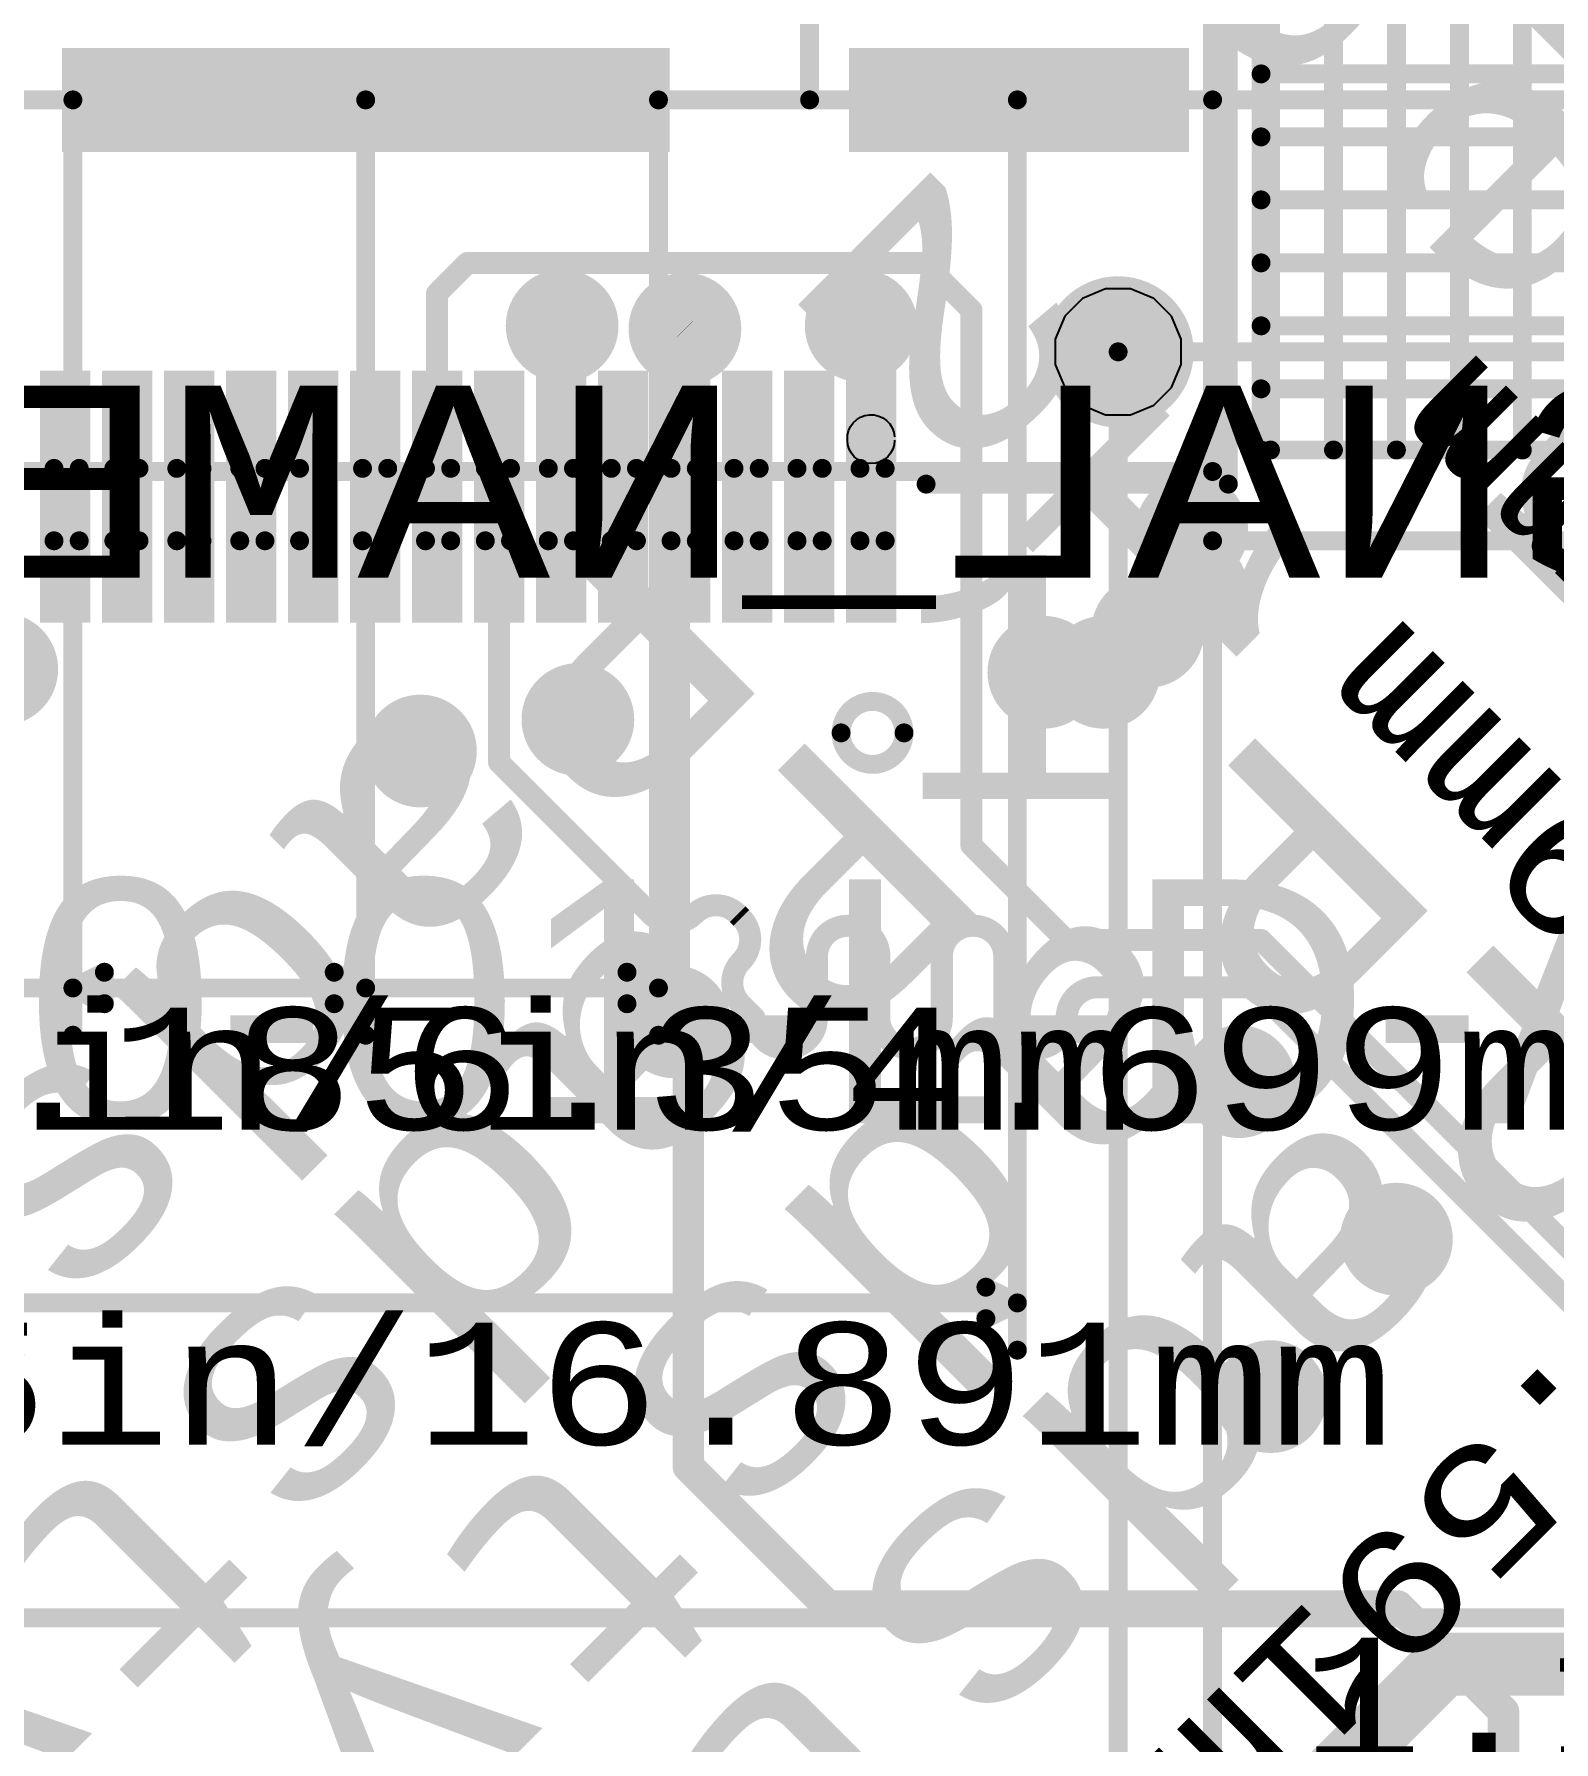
# Model space of a CAD drawing. Header units: inches. Extents: x -2.12 to 4.45, y -3.15 to 1.57.
# Drawn here: x 0.62 to 1.103, y -0.605 to -0.063 of the extents above; entities that cross this region are included whole.
import ezdxf

# ---------------------------------------------------------------- set-up
doc = ezdxf.new("R2010")
doc.units = ezdxf.units.IN
doc.header["$MEASUREMENT"] = 0
for name, color, linetype in [('Bottom', 5, 'Continuous'), ('Bottom 3D Body', 56, 'Continuous'), ('Bottom Solder', 6, 'Continuous'), ('Measures', 56, 'Continuous'), ('Multi-Layer', 9, 'Continuous'), ('Pad Holes', 156, 'Continuous'), ('tDocu', 76, 'Continuous'), ('Top', 1, 'Continuous'), ('Top Paste', 8, 'Continuous'), ('Top Solder', 216, 'Continuous'), ('Top Value', 56, 'Continuous'), ('tPlace', 56, 'Continuous'), ('Via Holes', 16, 'Continuous')]:
    doc.layers.add(name, color=color, linetype=linetype)
doc.styles.add('Arial', font='', dxfattribs={"height": 0.2})
doc.styles.add('Courier New', font='', dxfattribs={"height": 0.2})
doc.styles.get('Arial').set_extended_font_data('Arial')
doc.styles.get('Courier New').set_extended_font_data('Courier New')

# ---------------------------------------------------------------- blocks, each defined once
blk = doc.blocks.new('TP11R_B_13')
at = {"layer": 'Bottom 3D Body', "style": 'Courier New', "text_generation_flag": 2}
blk.add_text('>TP_SIGNAL_NAME', height=0.0610235, rotation=180, dxfattribs=at).set_placement((0, 0.075))
blk = doc.blocks.new('SMD3225_3_2X2_5X0_7_MTC_L_43')
at = {"layer": 'Measures', "style": 'Courier New'}
for s, height, p in [('0.102in/2.591mm', 0.03875, (-0.159, -0.21)), ('Inner Pad Padstyle: RX47Y-4D0T', 0.0775, (-0.666, -0.315)), ('Outer Pad Padstyle: RX47Y59D0T', 0.0775, (-0.659, -0.415)), ('Alternate 1 Padstyle: OX60Y90D30P', 0.0775, (-0.712, -0.515)), ('Alternate 2 Padstyle: OX90Y60D30P', 0.0775, (-0.712, -0.615))]:
    blk.add_text(s, height=height, dxfattribs=at).set_placement(p)
blk = doc.blocks.new('SQFN24_4X4_45')
at = {"layer": 'Measures', "style": 'Courier New'}
for s, height, p in [('0.161in/4.089mm', 0.03875, (-0.159, 0.284)), ('0.02in/0.508mm', 0.03875, (-0.077, 0.208)), ('0.02in/0.508mm', 0.03875, (0.208, 0.028)), ('0.161in/4.089mm', 0.03875, (0.284, -0.012)), ('Default Padstyle: RX10Y36D0T', 0.0775, (-0.599, -0.406)), ('Heat Tab Padstyle: RX98Y98D0T', 0.0775, (-0.636, -0.466)), ('Alt 1 Padstyle: OX60Y90D30P', 0.0775, (-0.583, -0.586)), ('Alt 2 Padstyle: OX90Y60D30P', 0.0775, (-0.583, -0.646))]:
    blk.add_text(s, height=height, dxfattribs=at).set_placement(p)
blk = doc.blocks.new('CONN_QTH_030_02_L_D_A_K_FR_S00_72')
at = {"layer": 'Top'}
for points in [[(0.0325, 0.0125), (0.2175, 0.0125), (0.2175, -0.0125), (0.0325, -0.0125)], [(0.2825, 0.0125), (0.3825, 0.0125), (0.3825, -0.0125), (0.2825, -0.0125)], [(0.02553, -0.09), (0.03353, -0.09), (0.03353, -0.162), (0.02553, -0.162)], [(0.04523, -0.09), (0.05323, -0.09), (0.05323, -0.162), (0.04523, -0.162)], [(0.06492, -0.09), (0.07292, -0.09), (0.07292, -0.162), (0.06492, -0.162)], [(0.0846, -0.09), (0.0926, -0.09), (0.0926, -0.162), (0.0846, -0.162)], [(0.1043, -0.09), (0.1123, -0.09), (0.1123, -0.162), (0.1043, -0.162)], [(0.12399, -0.09), (0.13199, -0.09), (0.13199, -0.162), (0.12399, -0.162)], [(0.14368, -0.09), (0.15168, -0.09), (0.15168, -0.162), (0.14368, -0.162)], [(0.16337, -0.09), (0.17137, -0.09), (0.17137, -0.162), (0.16337, -0.162)], [(0.18306, -0.09), (0.19106, -0.09), (0.19106, -0.162), (0.18306, -0.162)], [(0.20275, -0.09), (0.21075, -0.09), (0.21075, -0.162), (0.20275, -0.162)], [(0.22244, -0.09), (0.23044, -0.09), (0.23044, -0.162), (0.22244, -0.162)], [(0.24213, -0.09), (0.25013, -0.09), (0.25013, -0.162), (0.24213, -0.162)], [(0.26182, -0.09), (0.26982, -0.09), (0.26982, -0.162), (0.26182, -0.162)], [(0.28151, -0.09), (0.28951, -0.09), (0.28951, -0.162), (0.28151, -0.162)]]:
    blk.add_hatch(color=1, dxfattribs=at).paths.add_polyline_path(points)
at = {"layer": 'Top Paste'}
for points in [[(0.0325, 0.0125), (0.2175, 0.0125), (0.2175, -0.0125), (0.0325, -0.0125)], [(0.2825, 0.0125), (0.3825, 0.0125), (0.3825, -0.0125), (0.2825, -0.0125)], [(0.02553, -0.09), (0.03353, -0.09), (0.03353, -0.162), (0.02553, -0.162)], [(0.04523, -0.09), (0.05323, -0.09), (0.05323, -0.162), (0.04523, -0.162)], [(0.06492, -0.09), (0.07292, -0.09), (0.07292, -0.162), (0.06492, -0.162)], [(0.0846, -0.09), (0.0926, -0.09), (0.0926, -0.162), (0.0846, -0.162)], [(0.1043, -0.09), (0.1123, -0.09), (0.1123, -0.162), (0.1043, -0.162)], [(0.12399, -0.09), (0.13199, -0.09), (0.13199, -0.162), (0.12399, -0.162)], [(0.14368, -0.09), (0.15168, -0.09), (0.15168, -0.162), (0.14368, -0.162)], [(0.16337, -0.09), (0.17137, -0.09), (0.17137, -0.162), (0.16337, -0.162)], [(0.18306, -0.09), (0.19106, -0.09), (0.19106, -0.162), (0.18306, -0.162)], [(0.20275, -0.09), (0.21075, -0.09), (0.21075, -0.162), (0.20275, -0.162)], [(0.22244, -0.09), (0.23044, -0.09), (0.23044, -0.162), (0.22244, -0.162)], [(0.24213, -0.09), (0.25013, -0.09), (0.25013, -0.162), (0.24213, -0.162)], [(0.26182, -0.09), (0.26982, -0.09), (0.26982, -0.162), (0.26182, -0.162)], [(0.28151, -0.09), (0.28951, -0.09), (0.28951, -0.162), (0.28151, -0.162)]]:
    blk.add_hatch(color=8, dxfattribs=at).paths.add_polyline_path(points)
at = {"layer": 'Top Solder'}
for points in [[(0.0285, 0.0165), (0.2215, 0.0165), (0.2215, -0.0165), (0.0285, -0.0165)], [(0.2785, 0.0165), (0.3865, 0.0165), (0.3865, -0.0165), (0.2785, -0.0165)], [(0.02153, -0.086), (0.03753, -0.086), (0.03753, -0.166), (0.02153, -0.166)], [(0.04123, -0.086), (0.05723, -0.086), (0.05723, -0.166), (0.04123, -0.166)], [(0.06092, -0.086), (0.07692, -0.086), (0.07692, -0.166), (0.06092, -0.166)], [(0.0806, -0.086), (0.0966, -0.086), (0.0966, -0.166), (0.0806, -0.166)], [(0.1003, -0.086), (0.1163, -0.086), (0.1163, -0.166), (0.1003, -0.166)], [(0.11999, -0.086), (0.13599, -0.086), (0.13599, -0.166), (0.11999, -0.166)], [(0.13968, -0.086), (0.15568, -0.086), (0.15568, -0.166), (0.13968, -0.166)], [(0.15937, -0.086), (0.17537, -0.086), (0.17537, -0.166), (0.15937, -0.166)], [(0.17906, -0.086), (0.19506, -0.086), (0.19506, -0.166), (0.17906, -0.166)], [(0.19875, -0.086), (0.21475, -0.086), (0.21475, -0.166), (0.19875, -0.166)], [(0.21844, -0.086), (0.23444, -0.086), (0.23444, -0.166), (0.21844, -0.166)], [(0.23813, -0.086), (0.25413, -0.086), (0.25413, -0.166), (0.23813, -0.166)], [(0.25782, -0.086), (0.27382, -0.086), (0.27382, -0.166), (0.25782, -0.166)], [(0.27751, -0.086), (0.29351, -0.086), (0.29351, -0.166), (0.27751, -0.166)]]:
    blk.add_hatch(color=216, dxfattribs=at).paths.add_polyline_path(points)
at = {"layer": 'Measures', "const_width": 0.006}
for points in [[(0.266, 0), (0.266, 0.282)], [(0, 0), (0.032, 0)], [(0.032, -0.282), (0.032, 0)], [(0.032, 0), (0.125, 0)], [(0.125, -0.282), (0.125, 0)], [(0.125, 0), (0.218, 0)], [(0.218, -0.282), (0.218, 0)], [(0.218, 0), (0.332, 0)], [(0.332, -0.382), (0.332, 0)], [(0.332, 0), (0.514, 0)], [(0.394, -0.682), (0.394, 0)], [(0.364, -0.08), (0.514, -0.08)], [(0.364, -0.582), (0.364, -0.08)], [(0.394, -0.14), (0.714, -0.14)], [(0.032, -0.282), (0.042, -0.277)], [(0.042, -0.287), (0.042, -0.277)], [(0.115, -0.287), (0.115, -0.277)], [(0.115, -0.277), (0.125, -0.282)], [(0.208, -0.287), (0.208, -0.277)], [(0.208, -0.277), (0.218, -0.282)], [(-0.125, -0.282), (0.032, -0.282)], [(0.032, -0.282), (0.042, -0.287)], [(0.032, -0.297), (0.032, -0.282)], [(0.032, -0.282), (0.125, -0.282)], [(0.115, -0.287), (0.125, -0.282)], [(0.125, -0.282), (0.218, -0.282)], [(0.125, -0.297), (0.125, -0.282)], [(0.208, -0.287), (0.218, -0.282)], [(0.218, -0.297), (0.218, -0.282)], [(0.322, -0.387), (0.322, -0.377)], [(0.322, -0.377), (0.332, -0.382)], [(-0.332, -0.382), (0.332, -0.382)], [(0.322, -0.387), (0.332, -0.382)], [(0.332, -0.397), (0.332, -0.382)], [(0, -0.482), (1.184, -0.482)]]:
    blk.add_lwpolyline(points, dxfattribs=at)
at = {"layer": 'Measures', "const_width": 0.003}
for points in [[(0.0305, 0, 1), (0.0335, 0, 1)], [(0.0305, 0, 1), (0.0335, 0, 1)], [(0.0305, 0, 1), (0.0335, 0, 1)], [(0.1235, 0, 1), (0.1265, 0, 1)], [(0.1235, 0, 1), (0.1265, 0, 1)], [(0.1235, 0, 1), (0.1265, 0, 1)], [(0.2165, 0, 1), (0.2195, 0, 1)], [(0.2165, 0, 1), (0.2195, 0, 1)], [(0.2165, 0, 1), (0.2195, 0, 1)], [(0.2645, 0, 1), (0.2675, 0, 1)], [(0.3305, 0, 1), (0.3335, 0, 1)], [(0.3305, 0, 1), (0.3335, 0, 1)], [(0.3305, 0, 1), (0.3335, 0, 1)], [(0.3925, 0, 1), (0.3955, 0, 1)], [(0.3625, -0.08, 1), (0.3655, -0.08, 1)], [(0.3625, -0.08, 1), (0.3655, -0.08, 1)], [(0.3925, -0.14, 1), (0.3955, -0.14, 1)], [(0.0405, -0.277, 1), (0.0435, -0.277, 1)], [(0.0405, -0.277, 1), (0.0435, -0.277, 1)], [(0.1135, -0.277, 1), (0.1165, -0.277, 1)], [(0.1135, -0.277, 1), (0.1165, -0.277, 1)], [(0.2065, -0.277, 1), (0.2095, -0.277, 1)], [(0.2065, -0.277, 1), (0.2095, -0.277, 1)], [(0.0305, -0.282, 1), (0.0335, -0.282, 1)], [(0.0305, -0.282, 1), (0.0335, -0.282, 1)], [(0.0305, -0.282, 1), (0.0335, -0.282, 1)], [(0.0305, -0.282, 1), (0.0335, -0.282, 1)], [(0.0305, -0.282, 1), (0.0335, -0.282, 1)], [(0.0305, -0.282, 1), (0.0335, -0.282, 1)], [(0.1235, -0.282, 1), (0.1265, -0.282, 1)], [(0.1235, -0.282, 1), (0.1265, -0.282, 1)], [(0.1235, -0.282, 1), (0.1265, -0.282, 1)], [(0.1235, -0.282, 1), (0.1265, -0.282, 1)], [(0.1235, -0.282, 1), (0.1265, -0.282, 1)], [(0.1235, -0.282, 1), (0.1265, -0.282, 1)], [(0.2165, -0.282, 1), (0.2195, -0.282, 1)], [(0.2165, -0.282, 1), (0.2195, -0.282, 1)], [(0.2165, -0.282, 1), (0.2195, -0.282, 1)], [(0.2165, -0.282, 1), (0.2195, -0.282, 1)], [(0.2165, -0.282, 1), (0.2195, -0.282, 1)], [(0.0405, -0.287, 1), (0.0435, -0.287, 1)], [(0.0405, -0.287, 1), (0.0435, -0.287, 1)], [(0.1135, -0.287, 1), (0.1165, -0.287, 1)], [(0.1135, -0.287, 1), (0.1165, -0.287, 1)], [(0.2065, -0.287, 1), (0.2095, -0.287, 1)], [(0.2065, -0.287, 1), (0.2095, -0.287, 1)], [(0.0305, -0.297, 1), (0.0335, -0.297, 1)], [(0.1235, -0.297, 1), (0.1265, -0.297, 1)], [(0.2165, -0.297, 1), (0.2195, -0.297, 1)], [(0.3205, -0.377, 1), (0.3235, -0.377, 1)], [(0.3205, -0.377, 1), (0.3235, -0.377, 1)], [(0.3305, -0.382, 1), (0.3335, -0.382, 1)], [(0.3305, -0.382, 1), (0.3335, -0.382, 1)], [(0.3305, -0.382, 1), (0.3335, -0.382, 1)], [(0.3305, -0.382, 1), (0.3335, -0.382, 1)], [(0.3305, -0.382, 1), (0.3335, -0.382, 1)], [(0.3205, -0.387, 1), (0.3235, -0.387, 1)], [(0.3205, -0.387, 1), (0.3235, -0.387, 1)], [(0.3305, -0.397, 1), (0.3335, -0.397, 1)]]:
    blk.add_lwpolyline(points, format="xyb", close=True, dxfattribs=at)
at = {"layer": 'tDocu', "const_width": 0.006}
for points in [[(0.394, -0.118), (0.394, 0.118)], [(-0.27, -0.118), (0.394, -0.118)], [(0.026, -0.14), (0.026, -0.117)], [(0.026, -0.117), (0.034, -0.117)], [(0.034, -0.14), (0.034, -0.117)], [(0.045, -0.14), (0.045, -0.117)], [(0.045, -0.117), (0.053, -0.117)], [(0.053, -0.14), (0.053, -0.117)], [(0.065, -0.14), (0.065, -0.117)], [(0.065, -0.117), (0.073, -0.117)], [(0.073, -0.14), (0.073, -0.117)], [(0.085, -0.14), (0.085, -0.117)], [(0.085, -0.117), (0.093, -0.117)], [(0.093, -0.14), (0.093, -0.117)], [(0.104, -0.14), (0.104, -0.117)], [(0.104, -0.117), (0.112, -0.117)], [(0.112, -0.14), (0.112, -0.117)], [(0.124, -0.14), (0.124, -0.117)], [(0.124, -0.117), (0.132, -0.117)], [(0.132, -0.14), (0.132, -0.117)], [(0.144, -0.14), (0.144, -0.117)], [(0.144, -0.117), (0.152, -0.117)], [(0.152, -0.14), (0.152, -0.117)], [(0.163, -0.14), (0.163, -0.117)], [(0.163, -0.117), (0.171, -0.117)], [(0.171, -0.14), (0.171, -0.117)], [(0.183, -0.14), (0.183, -0.117)], [(0.183, -0.117), (0.191, -0.117)], [(0.191, -0.14), (0.191, -0.117)], [(0.203, -0.14), (0.203, -0.117)], [(0.203, -0.117), (0.211, -0.117)], [(0.211, -0.14), (0.211, -0.117)], [(0.222, -0.14), (0.222, -0.117)], [(0.222, -0.117), (0.23, -0.117)], [(0.23, -0.14), (0.23, -0.117)], [(0.242, -0.14), (0.242, -0.117)], [(0.242, -0.117), (0.25, -0.117)], [(0.25, -0.14), (0.25, -0.117)], [(0.262, -0.14), (0.262, -0.117)], [(0.262, -0.117), (0.27, -0.117)], [(0.27, -0.14), (0.27, -0.117)], [(0.282, -0.14), (0.282, -0.117)], [(0.282, -0.117), (0.29, -0.117)], [(0.29, -0.14), (0.29, -0.117)], [(0.026, -0.14), (0.034, -0.14)], [(0.045, -0.14), (0.053, -0.14)], [(0.065, -0.14), (0.073, -0.14)], [(0.085, -0.14), (0.093, -0.14)], [(0.104, -0.14), (0.112, -0.14)], [(0.124, -0.14), (0.132, -0.14)], [(0.144, -0.14), (0.152, -0.14)], [(0.163, -0.14), (0.171, -0.14)], [(0.183, -0.14), (0.191, -0.14)], [(0.203, -0.14), (0.211, -0.14)], [(0.222, -0.14), (0.23, -0.14)], [(0.242, -0.14), (0.25, -0.14)], [(0.262, -0.14), (0.27, -0.14)], [(0.282, -0.14), (0.29, -0.14)]]:
    blk.add_lwpolyline(points, dxfattribs=at)
at = {"layer": 'tDocu'}
for points in [[(0.278, -0.108, -1), (0.293, -0.107)], [(0.293, -0.108, -1), (0.278, -0.108)]]:
    blk.add_lwpolyline(points, format="xyb", dxfattribs=at)
for points in [[(0.278, -0.108, 1), (0.278, -0.108, 1)], [(0.278, -0.108, 1), (0.278, -0.108, 1)], [(0.293, -0.107, 1), (0.293, -0.107, 1)], [(0.293, -0.108, 1), (0.293, -0.108, 1)]]:
    blk.add_lwpolyline(points, format="xyb", close=True, dxfattribs=at)
at = {"layer": 'tDocu', "const_width": 0.003}
for points in [[(0.0245, -0.117, 1), (0.0275, -0.117, 1)], [(0.0245, -0.117, 1), (0.0275, -0.117, 1)], [(0.0325, -0.117, 1), (0.0355, -0.117, 1)], [(0.0325, -0.117, 1), (0.0355, -0.117, 1)], [(0.0435, -0.117, 1), (0.0465, -0.117, 1)], [(0.0435, -0.117, 1), (0.0465, -0.117, 1)], [(0.0515, -0.117, 1), (0.0545, -0.117, 1)], [(0.0515, -0.117, 1), (0.0545, -0.117, 1)], [(0.0635, -0.117, 1), (0.0665, -0.117, 1)], [(0.0635, -0.117, 1), (0.0665, -0.117, 1)], [(0.0715, -0.117, 1), (0.0745, -0.117, 1)], [(0.0715, -0.117, 1), (0.0745, -0.117, 1)], [(0.0835, -0.117, 1), (0.0865, -0.117, 1)], [(0.0835, -0.117, 1), (0.0865, -0.117, 1)], [(0.0915, -0.117, 1), (0.0945, -0.117, 1)], [(0.0915, -0.117, 1), (0.0945, -0.117, 1)], [(0.1025, -0.117, 1), (0.1055, -0.117, 1)], [(0.1025, -0.117, 1), (0.1055, -0.117, 1)], [(0.1105, -0.117, 1), (0.1135, -0.117, 1)], [(0.1105, -0.117, 1), (0.1135, -0.117, 1)], [(0.1225, -0.117, 1), (0.1255, -0.117, 1)], [(0.1225, -0.117, 1), (0.1255, -0.117, 1)], [(0.1305, -0.117, 1), (0.1335, -0.117, 1)], [(0.1305, -0.117, 1), (0.1335, -0.117, 1)], [(0.1425, -0.117, 1), (0.1455, -0.117, 1)], [(0.1425, -0.117, 1), (0.1455, -0.117, 1)], [(0.1505, -0.117, 1), (0.1535, -0.117, 1)], [(0.1505, -0.117, 1), (0.1535, -0.117, 1)], [(0.1615, -0.117, 1), (0.1645, -0.117, 1)], [(0.1615, -0.117, 1), (0.1645, -0.117, 1)], [(0.1695, -0.117, 1), (0.1725, -0.117, 1)], [(0.1695, -0.117, 1), (0.1725, -0.117, 1)], [(0.1815, -0.117, 1), (0.1845, -0.117, 1)], [(0.1815, -0.117, 1), (0.1845, -0.117, 1)], [(0.1895, -0.117, 1), (0.1925, -0.117, 1)], [(0.1895, -0.117, 1), (0.1925, -0.117, 1)], [(0.2015, -0.117, 1), (0.2045, -0.117, 1)], [(0.2015, -0.117, 1), (0.2045, -0.117, 1)], [(0.2095, -0.117, 1), (0.2125, -0.117, 1)], [(0.2095, -0.117, 1), (0.2125, -0.117, 1)], [(0.2205, -0.117, 1), (0.2235, -0.117, 1)], [(0.2205, -0.117, 1), (0.2235, -0.117, 1)], [(0.2285, -0.117, 1), (0.2315, -0.117, 1)], [(0.2285, -0.117, 1), (0.2315, -0.117, 1)], [(0.2405, -0.117, 1), (0.2435, -0.117, 1)], [(0.2405, -0.117, 1), (0.2435, -0.117, 1)], [(0.2485, -0.117, 1), (0.2515, -0.117, 1)], [(0.2485, -0.117, 1), (0.2515, -0.117, 1)], [(0.2605, -0.117, 1), (0.2635, -0.117, 1)], [(0.2605, -0.117, 1), (0.2635, -0.117, 1)], [(0.2685, -0.117, 1), (0.2715, -0.117, 1)], [(0.2685, -0.117, 1), (0.2715, -0.117, 1)], [(0.2805, -0.117, 1), (0.2835, -0.117, 1)], [(0.2805, -0.117, 1), (0.2835, -0.117, 1)], [(0.2885, -0.117, 1), (0.2915, -0.117, 1)], [(0.2885, -0.117, 1), (0.2915, -0.117, 1)], [(0.3925, -0.118, 1), (0.3955, -0.118, 1)], [(0.3925, -0.118, 1), (0.3955, -0.118, 1)], [(0.0245, -0.14, 1), (0.0275, -0.14, 1)], [(0.0245, -0.14, 1), (0.0275, -0.14, 1)], [(0.0325, -0.14, 1), (0.0355, -0.14, 1)], [(0.0325, -0.14, 1), (0.0355, -0.14, 1)], [(0.0435, -0.14, 1), (0.0465, -0.14, 1)], [(0.0435, -0.14, 1), (0.0465, -0.14, 1)], [(0.0515, -0.14, 1), (0.0545, -0.14, 1)], [(0.0515, -0.14, 1), (0.0545, -0.14, 1)], [(0.0635, -0.14, 1), (0.0665, -0.14, 1)], [(0.0635, -0.14, 1), (0.0665, -0.14, 1)], [(0.0715, -0.14, 1), (0.0745, -0.14, 1)], [(0.0715, -0.14, 1), (0.0745, -0.14, 1)], [(0.0835, -0.14, 1), (0.0865, -0.14, 1)], [(0.0835, -0.14, 1), (0.0865, -0.14, 1)], [(0.0915, -0.14, 1), (0.0945, -0.14, 1)], [(0.0915, -0.14, 1), (0.0945, -0.14, 1)], [(0.1025, -0.14, 1), (0.1055, -0.14, 1)], [(0.1025, -0.14, 1), (0.1055, -0.14, 1)], [(0.1105, -0.14, 1), (0.1135, -0.14, 1)], [(0.1105, -0.14, 1), (0.1135, -0.14, 1)], [(0.1225, -0.14, 1), (0.1255, -0.14, 1)], [(0.1225, -0.14, 1), (0.1255, -0.14, 1)], [(0.1305, -0.14, 1), (0.1335, -0.14, 1)], [(0.1305, -0.14, 1), (0.1335, -0.14, 1)], [(0.1425, -0.14, 1), (0.1455, -0.14, 1)], [(0.1425, -0.14, 1), (0.1455, -0.14, 1)], [(0.1505, -0.14, 1), (0.1535, -0.14, 1)], [(0.1505, -0.14, 1), (0.1535, -0.14, 1)], [(0.1615, -0.14, 1), (0.1645, -0.14, 1)], [(0.1615, -0.14, 1), (0.1645, -0.14, 1)], [(0.1695, -0.14, 1), (0.1725, -0.14, 1)], [(0.1695, -0.14, 1), (0.1725, -0.14, 1)], [(0.1815, -0.14, 1), (0.1845, -0.14, 1)], [(0.1815, -0.14, 1), (0.1845, -0.14, 1)], [(0.1895, -0.14, 1), (0.1925, -0.14, 1)], [(0.1895, -0.14, 1), (0.1925, -0.14, 1)], [(0.2015, -0.14, 1), (0.2045, -0.14, 1)], [(0.2015, -0.14, 1), (0.2045, -0.14, 1)], [(0.2095, -0.14, 1), (0.2125, -0.14, 1)], [(0.2095, -0.14, 1), (0.2125, -0.14, 1)], [(0.2205, -0.14, 1), (0.2235, -0.14, 1)], [(0.2205, -0.14, 1), (0.2235, -0.14, 1)], [(0.2285, -0.14, 1), (0.2315, -0.14, 1)], [(0.2285, -0.14, 1), (0.2315, -0.14, 1)], [(0.2405, -0.14, 1), (0.2435, -0.14, 1)], [(0.2405, -0.14, 1), (0.2435, -0.14, 1)], [(0.2485, -0.14, 1), (0.2515, -0.14, 1)], [(0.2485, -0.14, 1), (0.2515, -0.14, 1)], [(0.2605, -0.14, 1), (0.2635, -0.14, 1)], [(0.2605, -0.14, 1), (0.2635, -0.14, 1)], [(0.2685, -0.14, 1), (0.2715, -0.14, 1)], [(0.2685, -0.14, 1), (0.2715, -0.14, 1)], [(0.2805, -0.14, 1), (0.2835, -0.14, 1)], [(0.2805, -0.14, 1), (0.2835, -0.14, 1)], [(0.2885, -0.14, 1), (0.2915, -0.14, 1)], [(0.2885, -0.14, 1), (0.2915, -0.14, 1)]]:
    blk.add_lwpolyline(points, format="xyb", close=True, dxfattribs=at)
at = {"layer": 'tPlace', "const_width": 0.006}
for points in [[(0.399, -0.122), (0.399, 0.122)], [(0.303, -0.122), (0.399, -0.122)]]:
    blk.add_lwpolyline(points, dxfattribs=at)
at = {"layer": 'tPlace', "const_width": 0.003}
for points in [[(0.3015, -0.122, 1), (0.3045, -0.122, 1)], [(0.3975, -0.122, 1), (0.4005, -0.122, 1)], [(0.3975, -0.122, 1), (0.4005, -0.122, 1)], [(0.2745, -0.201, 1), (0.2775, -0.201, 1)], [(0.2745, -0.201, 1), (0.2775, -0.201, 1)], [(0.2945, -0.201, 1), (0.2975, -0.201, 1)], [(0.2945, -0.201, 1), (0.2975, -0.201, 1)]]:
    blk.add_lwpolyline(points, format="xyb", close=True, dxfattribs=at)
at = {"layer": 'tPlace', "const_width": 0.006}
for points in [[(0.276, -0.201, -1), (0.296, -0.201)], [(0.296, -0.201, -1), (0.276, -0.201)]]:
    blk.add_lwpolyline(points, format="xyb", dxfattribs=at)
at = {"layer": 'Measures', "style": 'Courier New'}
for s, p in [('0.25in/6.35mm', (-0.136, -0.327)), ('0.185in/4.699mm', (-0.034, -0.327)), ('0.665in/16.891mm', (-0.17, -0.427)), ('1.184in/30.074mm', (0.422, -0.527))]:
    blk.add_text(s, height=0.03875, dxfattribs=at).set_placement(p)
at = {"layer": 'tDocu', "style": 'Courier New'}
blk.add_text('1', height=0.0775, dxfattribs=at).set_placement((0.292, -0.222))
at = {"layer": 'tPlace', "style": 'Courier New'}
blk.add_text('1', height=0.0775, dxfattribs=at).set_placement((0.292, -0.222))

msp = doc.modelspace()

# ---------------------------------------------------------------- hatches: boundary and pattern name
at = {"layer": 'Bottom'}
h = msp.add_hatch(color=5, dxfattribs=at)
edge = h.paths.add_edge_path()
edge.add_arc((0.7878, -0.15561), 0.013905, 0, 360)
h = msp.add_hatch(color=5, dxfattribs=at)
edge = h.paths.add_edge_path()
edge.add_arc((0.8268, -0.15661), 0.013905, 0, 360)
h = msp.add_hatch(color=5, dxfattribs=at)
edge = h.paths.add_edge_path()
edge.add_arc((0.8828, -0.15561), 0.013905, 0, 360)
h = msp.add_hatch(color=5, dxfattribs=at)
edge = h.paths.add_edge_path()
edge.add_arc((0.9644, -0.16386), 0.02, 0, 360)
h = msp.add_hatch(color=5, dxfattribs=at)
edge = h.paths.add_edge_path()
edge.add_arc((0.9878, -0.22061), 0.013905, 0, 360)
h = msp.add_hatch(color=5, dxfattribs=at)
edge = h.paths.add_edge_path()
edge.add_arc((0.9878, -0.23961), 0.013905, 0, 360)
h = msp.add_hatch(color=5, dxfattribs=at)
edge = h.paths.add_edge_path()
edge.add_arc((0.9738, -0.25261), 0.013905, 0, 360)
h = msp.add_hatch(color=5, dxfattribs=at)
edge = h.paths.add_edge_path()
edge.add_arc((0.6098, -0.26461), 0.013905, 0, 360)
h = msp.add_hatch(color=5, dxfattribs=at)
edge = h.paths.add_edge_path()
edge.add_arc((0.9408, -0.26561), 0.013905, 0, 360)
h = msp.add_hatch(color=5, dxfattribs=at)
edge = h.paths.add_edge_path()
edge.add_arc((0.9598, -0.26561), 0.013905, 0, 360)
h = msp.add_hatch(color=5, dxfattribs=at)
edge = h.paths.add_edge_path()
edge.add_arc((0.7928, -0.28061), 0.013905, 0, 360)
h = msp.add_hatch(color=5, dxfattribs=at)
edge = h.paths.add_edge_path()
edge.add_arc((0.7428, -0.29061), 0.013905, 0, 360)
h = msp.add_hatch(color=5, dxfattribs=at)
edge = h.paths.add_edge_path()
edge.add_arc((0.82338, -0.37661), 0.013905, 0, 360)
h = msp.add_hatch(color=5, dxfattribs=at)
edge = h.paths.add_edge_path()
edge.add_arc((1.0028, -0.39561), 0.013905, 0, 360)
h = msp.add_hatch(color=5, dxfattribs=at)
edge = h.paths.add_edge_path()
edge.add_arc((1.0528, -0.44561), 0.013905, 0, 360)
h = msp.add_hatch(color=5, dxfattribs=at)
edge = h.paths.add_edge_path()
edge.add_arc((1.0128, -0.49561), 0.013905, 0, 360)
at = {"layer": 'Bottom Solder'}
h = msp.add_hatch(color=6, dxfattribs=at)
edge = h.paths.add_edge_path()
edge.add_arc((0.7878, -0.15561), 0.017905, 0, 360)
h = msp.add_hatch(color=6, dxfattribs=at)
edge = h.paths.add_edge_path()
edge.add_arc((0.8268, -0.15661), 0.017905, 0, 360)
h = msp.add_hatch(color=6, dxfattribs=at)
edge = h.paths.add_edge_path()
edge.add_arc((0.8828, -0.15561), 0.017905, 0, 360)
h = msp.add_hatch(color=6, dxfattribs=at)
edge = h.paths.add_edge_path()
edge.add_arc((0.9644, -0.16386), 0.024, 0, 360)
h = msp.add_hatch(color=6, dxfattribs=at)
edge = h.paths.add_edge_path()
edge.add_arc((0.9878, -0.22061), 0.017905, 0, 360)
h = msp.add_hatch(color=6, dxfattribs=at)
edge = h.paths.add_edge_path()
edge.add_arc((0.9878, -0.23961), 0.017905, 0, 360)
h = msp.add_hatch(color=6, dxfattribs=at)
edge = h.paths.add_edge_path()
edge.add_arc((0.9738, -0.25261), 0.017905, 0, 360)
h = msp.add_hatch(color=6, dxfattribs=at)
edge = h.paths.add_edge_path()
edge.add_arc((0.6098, -0.26461), 0.017905, 0, 360)
h = msp.add_hatch(color=6, dxfattribs=at)
edge = h.paths.add_edge_path()
edge.add_arc((0.9408, -0.26561), 0.017905, 0, 360)
h = msp.add_hatch(color=6, dxfattribs=at)
edge = h.paths.add_edge_path()
edge.add_arc((0.9598, -0.26561), 0.017905, 0, 360)
h = msp.add_hatch(color=6, dxfattribs=at)
edge = h.paths.add_edge_path()
edge.add_arc((0.7928, -0.28061), 0.017905, 0, 360)
h = msp.add_hatch(color=6, dxfattribs=at)
edge = h.paths.add_edge_path()
edge.add_arc((0.7428, -0.29061), 0.017905, 0, 360)
h = msp.add_hatch(color=6, dxfattribs=at)
edge = h.paths.add_edge_path()
edge.add_arc((0.82338, -0.37661), 0.017905, 0, 360)
h = msp.add_hatch(color=6, dxfattribs=at)
edge = h.paths.add_edge_path()
edge.add_arc((1.0028, -0.39561), 0.017905, 0, 360)
h = msp.add_hatch(color=6, dxfattribs=at)
edge = h.paths.add_edge_path()
edge.add_arc((1.0528, -0.44561), 0.017905, 0, 360)
h = msp.add_hatch(color=6, dxfattribs=at)
edge = h.paths.add_edge_path()
edge.add_arc((1.0128, -0.49561), 0.017905, 0, 360)
at = {"layer": 'Multi-Layer'}
h = msp.add_hatch(color=9, dxfattribs=at)
edge = h.paths.add_edge_path()
edge.add_arc((0.9644, -0.16386), 0.02, 0, 360)
at = {"layer": 'Pad Holes'}
h = msp.add_hatch(color=7, dxfattribs=at)
edge = h.paths.add_edge_path()
edge.add_arc((0.9644, -0.16386), 0.02, 0, 360)
at = {"layer": 'Top'}
h = msp.add_hatch(color=1, dxfattribs=at)
edge = h.paths.add_edge_path()
edge.add_arc((0.7878, -0.15561), 0.013905, 0, 360)
h = msp.add_hatch(color=1, dxfattribs=at)
edge = h.paths.add_edge_path()
edge.add_arc((0.8268, -0.15661), 0.013905, 0, 360)
h = msp.add_hatch(color=1, dxfattribs=at)
edge = h.paths.add_edge_path()
edge.add_arc((0.8828, -0.15561), 0.013905, 0, 360)
h = msp.add_hatch(color=1, dxfattribs=at)
edge = h.paths.add_edge_path()
edge.add_arc((0.9644, -0.16386), 0.02, 0, 360)
h = msp.add_hatch(color=1, dxfattribs=at)
edge = h.paths.add_edge_path()
edge.add_arc((0.9878, -0.22061), 0.013905, 0, 360)
h = msp.add_hatch(color=1, dxfattribs=at)
edge = h.paths.add_edge_path()
edge.add_arc((0.9878, -0.23961), 0.013905, 0, 360)
h = msp.add_hatch(color=1, dxfattribs=at)
edge = h.paths.add_edge_path()
edge.add_arc((0.9738, -0.25261), 0.013905, 0, 360)
h = msp.add_hatch(color=1, dxfattribs=at)
edge = h.paths.add_edge_path()
edge.add_arc((0.6098, -0.26461), 0.013905, 0, 360)
h = msp.add_hatch(color=1, dxfattribs=at)
edge = h.paths.add_edge_path()
edge.add_arc((0.9408, -0.26561), 0.013905, 0, 360)
h = msp.add_hatch(color=1, dxfattribs=at)
edge = h.paths.add_edge_path()
edge.add_arc((0.9598, -0.26561), 0.013905, 0, 360)
h = msp.add_hatch(color=1, dxfattribs=at)
edge = h.paths.add_edge_path()
edge.add_arc((0.7928, -0.28061), 0.013905, 0, 360)
h = msp.add_hatch(color=1, dxfattribs=at)
edge = h.paths.add_edge_path()
edge.add_arc((0.7428, -0.29061), 0.013905, 0, 360)
h = msp.add_hatch(color=1, dxfattribs=at)
edge = h.paths.add_edge_path()
edge.add_arc((0.82338, -0.37661), 0.013905, 0, 360)
h = msp.add_hatch(color=1, dxfattribs=at)
edge = h.paths.add_edge_path()
edge.add_arc((1.0028, -0.39561), 0.013905, 0, 360)
h = msp.add_hatch(color=1, dxfattribs=at)
edge = h.paths.add_edge_path()
edge.add_arc((1.0528, -0.44561), 0.013905, 0, 360)
h = msp.add_hatch(color=1, dxfattribs=at)
edge = h.paths.add_edge_path()
edge.add_arc((1.0128, -0.49561), 0.013905, 0, 360)
at = {"layer": 'Top Solder'}
h = msp.add_hatch(color=216, dxfattribs=at)
edge = h.paths.add_edge_path()
edge.add_arc((0.7878, -0.15561), 0.017905, 0, 360)
h = msp.add_hatch(color=216, dxfattribs=at)
edge = h.paths.add_edge_path()
edge.add_arc((0.8268, -0.15661), 0.017905, 0, 360)
h = msp.add_hatch(color=216, dxfattribs=at)
edge = h.paths.add_edge_path()
edge.add_arc((0.8828, -0.15561), 0.017905, 0, 360)
h = msp.add_hatch(color=216, dxfattribs=at)
edge = h.paths.add_edge_path()
edge.add_arc((0.9644, -0.16386), 0.024, 0, 360)
h = msp.add_hatch(color=216, dxfattribs=at)
edge = h.paths.add_edge_path()
edge.add_arc((0.9878, -0.22061), 0.017905, 0, 360)
h = msp.add_hatch(color=216, dxfattribs=at)
edge = h.paths.add_edge_path()
edge.add_arc((0.9878, -0.23961), 0.017905, 0, 360)
h = msp.add_hatch(color=216, dxfattribs=at)
edge = h.paths.add_edge_path()
edge.add_arc((0.9738, -0.25261), 0.017905, 0, 360)
h = msp.add_hatch(color=216, dxfattribs=at)
edge = h.paths.add_edge_path()
edge.add_arc((0.6098, -0.26461), 0.017905, 0, 360)
h = msp.add_hatch(color=216, dxfattribs=at)
edge = h.paths.add_edge_path()
edge.add_arc((0.9408, -0.26561), 0.017905, 0, 360)
h = msp.add_hatch(color=216, dxfattribs=at)
edge = h.paths.add_edge_path()
edge.add_arc((0.9598, -0.26561), 0.017905, 0, 360)
h = msp.add_hatch(color=216, dxfattribs=at)
edge = h.paths.add_edge_path()
edge.add_arc((0.7928, -0.28061), 0.017905, 0, 360)
h = msp.add_hatch(color=216, dxfattribs=at)
edge = h.paths.add_edge_path()
edge.add_arc((0.7428, -0.29061), 0.017905, 0, 360)
h = msp.add_hatch(color=216, dxfattribs=at)
edge = h.paths.add_edge_path()
edge.add_arc((0.82338, -0.37661), 0.017905, 0, 360)
h = msp.add_hatch(color=216, dxfattribs=at)
edge = h.paths.add_edge_path()
edge.add_arc((1.0028, -0.39561), 0.017905, 0, 360)
h = msp.add_hatch(color=216, dxfattribs=at)
edge = h.paths.add_edge_path()
edge.add_arc((1.0528, -0.44561), 0.017905, 0, 360)
h = msp.add_hatch(color=216, dxfattribs=at)
edge = h.paths.add_edge_path()
edge.add_arc((1.0128, -0.49561), 0.017905, 0, 360)
at = {"layer": 'Via Holes'}
h = msp.add_hatch(color=7, dxfattribs=at)
edge = h.paths.add_edge_path()
edge.add_arc((0.7878, -0.15561), 0.005905, 0, 360)
h = msp.add_hatch(color=7, dxfattribs=at)
edge = h.paths.add_edge_path()
edge.add_arc((0.8268, -0.15661), 0.005905, 0, 360)
h = msp.add_hatch(color=7, dxfattribs=at)
edge = h.paths.add_edge_path()
edge.add_arc((0.8828, -0.15561), 0.005905, 0, 360)
h = msp.add_hatch(color=7, dxfattribs=at)
edge = h.paths.add_edge_path()
edge.add_arc((0.9878, -0.22061), 0.005905, 0, 360)
h = msp.add_hatch(color=7, dxfattribs=at)
edge = h.paths.add_edge_path()
edge.add_arc((0.9878, -0.23961), 0.005905, 0, 360)
h = msp.add_hatch(color=7, dxfattribs=at)
edge = h.paths.add_edge_path()
edge.add_arc((0.9738, -0.25261), 0.005905, 0, 360)
h = msp.add_hatch(color=7, dxfattribs=at)
edge = h.paths.add_edge_path()
edge.add_arc((0.9408, -0.26561), 0.005905, 0, 360)
h = msp.add_hatch(color=7, dxfattribs=at)
edge = h.paths.add_edge_path()
edge.add_arc((0.9598, -0.26561), 0.005905, 0, 360)
h = msp.add_hatch(color=7, dxfattribs=at)
edge = h.paths.add_edge_path()
edge.add_arc((0.7928, -0.28061), 0.005905, 0, 360)
h = msp.add_hatch(color=7, dxfattribs=at)
edge = h.paths.add_edge_path()
edge.add_arc((0.7428, -0.29061), 0.005905, 0, 360)
h = msp.add_hatch(color=7, dxfattribs=at)
edge = h.paths.add_edge_path()
edge.add_arc((0.82338, -0.37661), 0.005905, 0, 360)
h = msp.add_hatch(color=7, dxfattribs=at)
edge = h.paths.add_edge_path()
edge.add_arc((1.0028, -0.39561), 0.005905, 0, 360)
h = msp.add_hatch(color=7, dxfattribs=at)
edge = h.paths.add_edge_path()
edge.add_arc((1.0528, -0.44561), 0.005905, 0, 360)
h = msp.add_hatch(color=7, dxfattribs=at)
edge = h.paths.add_edge_path()
edge.add_arc((1.0128, -0.49561), 0.005905, 0, 360)

# ---------------------------------------------------------------- linework, layer by layer
at = {"layer": 'Bottom'}
for points, const_width in [([(1.0828, -0.04061), (1.3878, -0.34561)], 0.01), ([(0.82338, -0.16003), (0.8268, -0.15661)], 0.01), ([(0.82338, -0.37661), (0.82338, -0.16003)], 0.01), ([(1.0028, -0.64561), (1.0678, -0.58061)], 0.02), ([(1.0678, -0.58061), (1.4578, -0.58061)], 0.02)]:
    msp.add_lwpolyline(points, dxfattribs=dict(at, const_width=const_width))
for points, const_width in [([(0.8243, -0.15661, 1), (0.8293, -0.15661, 1)], 0.005), ([(0.82088, -0.16003, 1), (0.82588, -0.16003, 1)], 0.005), ([(0.82088, -0.16003, 1), (0.82588, -0.16003, 1)], 0.005), ([(0.82088, -0.37661, 1), (0.82588, -0.37661, 1)], 0.005), ([(1.0628, -0.58061, 1), (1.0728, -0.58061, 1)], 0.01), ([(1.0628, -0.58061, 1), (1.0728, -0.58061, 1)], 0.01)]:
    msp.add_lwpolyline(points, format="xyb", close=True, dxfattribs=dict(at, const_width=const_width))
at = {"layer": 'Multi-Layer'}
for p, q in [((0.960422, -0.14386), (0.953071, -0.146905)), ((0.9644, -0.14386), (0.960422, -0.14386)), ((0.968378, -0.14386), (0.9644, -0.14386)), ((0.975729, -0.146905), (0.968378, -0.14386)), ((0.953071, -0.146905), (0.947445, -0.152531)), ((0.981355, -0.152531), (0.975729, -0.146905)), ((0.947445, -0.152531), (0.9444, -0.159882)), ((0.9844, -0.159882), (0.981355, -0.152531)), ((0.9444, -0.159882), (0.9444, -0.16386)), ((0.9844, -0.16386), (0.9844, -0.159882)), ((0.9444, -0.16386), (0.9444, -0.167838)), ((0.9444, -0.167838), (0.947445, -0.175189)), ((0.981355, -0.175189), (0.9844, -0.167838)), ((0.9844, -0.167838), (0.9844, -0.16386)), ((0.947445, -0.175189), (0.953071, -0.180815)), ((0.975729, -0.180815), (0.981355, -0.175189)), ((0.953071, -0.180815), (0.960422, -0.18386)), ((0.960422, -0.18386), (0.9644, -0.18386)), ((0.9644, -0.18386), (0.9644, -0.18386)), ((0.9644, -0.18386), (0.968378, -0.18386)), ((0.968378, -0.18386), (0.975729, -0.180815))]:
    msp.add_line(p, q, dxfattribs=at)
at = {"layer": 'tDocu', "const_width": 0.006}
for points in [[(1.0098, -0.19503), (1.0098, 0.08739)], [(1.0128, -0.19503), (1.0128, 0.08739)], [(1.0328, -0.19503), (1.0328, 0.08739)], [(1.0528, -0.19503), (1.0528, 0.08739)], [(1.0728, -0.19503), (1.0728, 0.08739)], [(1.0928, -0.19503), (1.0928, 0.08739)], [(1.0098, -0.07561), (2.39375, -0.07561)], [(1.0098, -0.09561), (2.39375, -0.09561)], [(1.0098, -0.11561), (2.39375, -0.11561)], [(1.0098, -0.13561), (2.39375, -0.13561)], [(1.0098, -0.15561), (2.39375, -0.15561)], [(1.0098, -0.17561), (2.39375, -0.17561)], [(1.0098, -0.19503), (2.39375, -0.19503)]]:
    msp.add_lwpolyline(points, dxfattribs=at)
at = {"layer": 'tDocu', "const_width": 0.003}
for points in [[(1.0083, -0.07561, 1), (1.0113, -0.07561, 1)], [(1.0083, -0.09561, 1), (1.0113, -0.09561, 1)], [(1.0083, -0.11561, 1), (1.0113, -0.11561, 1)], [(1.0083, -0.13561, 1), (1.0113, -0.13561, 1)], [(1.0083, -0.15561, 1), (1.0113, -0.15561, 1)], [(1.0083, -0.17561, 1), (1.0113, -0.17561, 1)], [(1.0083, -0.19503, 1), (1.0113, -0.19503, 1)], [(1.0083, -0.19503, 1), (1.0113, -0.19503, 1)], [(1.0113, -0.19503, 1), (1.0143, -0.19503, 1)], [(1.0313, -0.19503, 1), (1.0343, -0.19503, 1)], [(1.0513, -0.19503, 1), (1.0543, -0.19503, 1)], [(1.0713, -0.19503, 1), (1.0743, -0.19503, 1)], [(1.0913, -0.19503, 1), (1.0943, -0.19503, 1)]]:
    msp.add_lwpolyline(points, format="xyb", close=True, dxfattribs=at)
at = {"layer": 'Top'}
for points, const_width in [([(0.74808, -0.14533), (0.7578, -0.13561)], 0.007), ([(0.7578, -0.13561), (0.9028, -0.13561)], 0.007), ([(0.9028, -0.13561), (0.9178, -0.15061)], 0.007), ([(0.74808, -0.20986), (0.74808, -0.14533)], 0.007), ([(0.9178, -0.32061), (0.9178, -0.15061)], 0.007), ([(0.8268, -0.15661), (0.82684, -0.15665)], 0.007), ([(0.82684, -0.20986), (0.82684, -0.15665)], 0.007), ([(0.76777, -0.29421), (0.76777, -0.20986)], 0.007), ([(0.76777, -0.29421), (0.81598, -0.34243)], 0.007), ([(0.9178, -0.32061), (0.9478, -0.35061)], 0.007), ([(0.84356, -0.34243), (0.84469, -0.34356)], 0.007), ([(0.87849, -0.34611), (0.87882, -0.34611)], 0.007), ([(0.91815, -0.34611), (0.91847, -0.34611)], 0.007), ([(0.86874, -0.37536), (0.86874, -0.35586)], 0.007), ([(0.88857, -0.37536), (0.88857, -0.35586)], 0.007), ([(0.9084, -0.37536), (0.9084, -0.35586)], 0.007), ([(0.92822, -0.37536), (0.92822, -0.35586)], 0.007), ([(0.9478, -0.35061), (1.00977, -0.35061)], 0.007), ([(1.00977, -0.35061), (1.30777, -0.64861)], 0.007), ([(0.9578, -0.36561), (1.0078, -0.36561)], 0.007), ([(1.0078, -0.36561), (1.3028, -0.66061)], 0.007), ([(0.84469, -0.37113), (0.84891, -0.37536)], 0.007), ([(0.82338, -0.37661), (0.82789, -0.38113)], 0.01), ([(0.82789, -0.5178), (0.82789, -0.38113)], 0.01), ([(0.85866, -0.38511), (0.85899, -0.38511)], 0.007), ([(0.89832, -0.38511), (0.89865, -0.38511)], 0.007), ([(0.93797, -0.38511), (0.9383, -0.38511)], 0.007), ([(0.82789, -0.5178), (0.87221, -0.56211)], 0.01), ([(0.87221, -0.56211), (1.0533, -0.56211)], 0.01), ([(1.0533, -0.56211), (1.0868, -0.59561)], 0.01), ([(1.0868, -0.72661), (1.0868, -0.59561)], 0.01)]:
    msp.add_lwpolyline(points, dxfattribs=dict(at, const_width=const_width))
for points, const_width in [([(0.75605, -0.13561, 1), (0.75955, -0.13561, 1)], 0.0035), ([(0.75605, -0.13561, 1), (0.75955, -0.13561, 1)], 0.0035), ([(0.90105, -0.13561, 1), (0.90455, -0.13561, 1)], 0.0035), ([(0.90105, -0.13561, 1), (0.90455, -0.13561, 1)], 0.0035), ([(0.74633, -0.14533, 1), (0.74983, -0.14533, 1)], 0.0035), ([(0.74633, -0.14533, 1), (0.74983, -0.14533, 1)], 0.0035), ([(0.91605, -0.15061, 1), (0.91955, -0.15061, 1)], 0.0035), ([(0.91605, -0.15061, 1), (0.91955, -0.15061, 1)], 0.0035), ([(0.82505, -0.15661, 1), (0.82855, -0.15661, 1)], 0.0035), ([(0.82509, -0.15665, 1), (0.82859, -0.15665, 1)], 0.0035), ([(0.82509, -0.15665, 1), (0.82859, -0.15665, 1)], 0.0035), ([(0.74633, -0.20986, 1), (0.74983, -0.20986, 1)], 0.0035), ([(0.76602, -0.20986, 1), (0.76952, -0.20986, 1)], 0.0035), ([(0.82509, -0.20986, 1), (0.82859, -0.20986, 1)], 0.0035), ([(0.76602, -0.29421, 1), (0.76952, -0.29421, 1)], 0.0035), ([(0.76602, -0.29421, 1), (0.76952, -0.29421, 1)], 0.0035), ([(0.91605, -0.32061, 1), (0.91955, -0.32061, 1)], 0.0035), ([(0.91605, -0.32061, 1), (0.91955, -0.32061, 1)], 0.0035), ([(0.81423, -0.34243, 1), (0.81773, -0.34243, 1)], 0.0035), ([(0.81423, -0.34243, 1), (0.81773, -0.34243, 1)], 0.0035), ([(0.82802, -0.34243, 1), (0.83152, -0.34243, 1)], 0.0035), ([(0.82802, -0.34243, 1), (0.83152, -0.34243, 1)], 0.0035), ([(0.84181, -0.34243, 1), (0.84531, -0.34243, 1)], 0.0035), ([(0.84181, -0.34243, 1), (0.84531, -0.34243, 1)], 0.0035), ([(0.84294, -0.34356, 1), (0.84644, -0.34356, 1)], 0.0035), ([(0.84294, -0.34356, 1), (0.84644, -0.34356, 1)], 0.0035), ([(0.87674, -0.34611, 1), (0.88024, -0.34611, 1)], 0.0035), ([(0.87674, -0.34611, 1), (0.88024, -0.34611, 1)], 0.0035), ([(0.87707, -0.34611, 1), (0.88057, -0.34611, 1)], 0.0035), ([(0.87707, -0.34611, 1), (0.88057, -0.34611, 1)], 0.0035), ([(0.9164, -0.34611, 1), (0.9199, -0.34611, 1)], 0.0035), ([(0.9164, -0.34611, 1), (0.9199, -0.34611, 1)], 0.0035), ([(0.91672, -0.34611, 1), (0.92022, -0.34611, 1)], 0.0035), ([(0.91672, -0.34611, 1), (0.92022, -0.34611, 1)], 0.0035), ([(0.86699, -0.35586, 1), (0.87049, -0.35586, 1)], 0.0035), ([(0.86699, -0.35586, 1), (0.87049, -0.35586, 1)], 0.0035), ([(0.88682, -0.35586, 1), (0.89032, -0.35586, 1)], 0.0035), ([(0.88682, -0.35586, 1), (0.89032, -0.35586, 1)], 0.0035), ([(0.90665, -0.35586, 1), (0.91015, -0.35586, 1)], 0.0035), ([(0.90665, -0.35586, 1), (0.91015, -0.35586, 1)], 0.0035), ([(0.92647, -0.35586, 1), (0.92997, -0.35586, 1)], 0.0035), ([(0.92647, -0.35586, 1), (0.92997, -0.35586, 1)], 0.0035), ([(0.94605, -0.35061, 1), (0.94955, -0.35061, 1)], 0.0035), ([(0.94605, -0.35061, 1), (0.94955, -0.35061, 1)], 0.0035), ([(1.00802, -0.35061, 1), (1.01152, -0.35061, 1)], 0.0035), ([(1.00802, -0.35061, 1), (1.01152, -0.35061, 1)], 0.0035), ([(0.84294, -0.35735, 1), (0.84644, -0.35735, 1)], 0.0035), ([(0.84294, -0.35735, 1), (0.84644, -0.35735, 1)], 0.0035), ([(0.95605, -0.36561, 1), (0.95955, -0.36561, 1)], 0.0035), ([(0.95605, -0.36561, 1), (0.95955, -0.36561, 1)], 0.0035), ([(1.00605, -0.36561, 1), (1.00955, -0.36561, 1)], 0.0035), ([(1.00605, -0.36561, 1), (1.00955, -0.36561, 1)], 0.0035), ([(0.84294, -0.37113, 1), (0.84644, -0.37113, 1)], 0.0035), ([(0.84294, -0.37113, 1), (0.84644, -0.37113, 1)], 0.0035), ([(0.82088, -0.37661, 1), (0.82588, -0.37661, 1)], 0.005), ([(0.84716, -0.37536, 1), (0.85066, -0.37536, 1)], 0.0035), ([(0.84716, -0.37536, 1), (0.85066, -0.37536, 1)], 0.0035), ([(0.86699, -0.37536, 1), (0.87049, -0.37536, 1)], 0.0035), ([(0.86699, -0.37536, 1), (0.87049, -0.37536, 1)], 0.0035), ([(0.88682, -0.37536, 1), (0.89032, -0.37536, 1)], 0.0035), ([(0.88682, -0.37536, 1), (0.89032, -0.37536, 1)], 0.0035), ([(0.90665, -0.37536, 1), (0.91015, -0.37536, 1)], 0.0035), ([(0.90665, -0.37536, 1), (0.91015, -0.37536, 1)], 0.0035), ([(0.92647, -0.37536, 1), (0.92997, -0.37536, 1)], 0.0035), ([(0.92647, -0.37536, 1), (0.92997, -0.37536, 1)], 0.0035), ([(0.9463, -0.37536, 1), (0.9498, -0.37536, 1)], 0.0035), ([(0.9463, -0.37536, 1), (0.9498, -0.37536, 1)], 0.0035), ([(0.82539, -0.38113, 1), (0.83039, -0.38113, 1)], 0.005), ([(0.82539, -0.38113, 1), (0.83039, -0.38113, 1)], 0.005), ([(0.85691, -0.38511, 1), (0.86041, -0.38511, 1)], 0.0035), ([(0.85691, -0.38511, 1), (0.86041, -0.38511, 1)], 0.0035), ([(0.85724, -0.38511, 1), (0.86074, -0.38511, 1)], 0.0035), ([(0.85724, -0.38511, 1), (0.86074, -0.38511, 1)], 0.0035), ([(0.89657, -0.38511, 1), (0.90007, -0.38511, 1)], 0.0035), ([(0.89657, -0.38511, 1), (0.90007, -0.38511, 1)], 0.0035), ([(0.8969, -0.38511, 1), (0.9004, -0.38511, 1)], 0.0035), ([(0.8969, -0.38511, 1), (0.9004, -0.38511, 1)], 0.0035), ([(0.93622, -0.38511, 1), (0.93972, -0.38511, 1)], 0.0035), ([(0.93622, -0.38511, 1), (0.93972, -0.38511, 1)], 0.0035), ([(0.93655, -0.38511, 1), (0.94005, -0.38511, 1)], 0.0035), ([(0.93655, -0.38511, 1), (0.94005, -0.38511, 1)], 0.0035), ([(0.82539, -0.5178, 1), (0.83039, -0.5178, 1)], 0.005), ([(0.82539, -0.5178, 1), (0.83039, -0.5178, 1)], 0.005), ([(0.86971, -0.56211, 1), (0.87471, -0.56211, 1)], 0.005), ([(0.86971, -0.56211, 1), (0.87471, -0.56211, 1)], 0.005), ([(1.0508, -0.56211, 1), (1.0558, -0.56211, 1)], 0.005), ([(1.0508, -0.56211, 1), (1.0558, -0.56211, 1)], 0.005), ([(1.0843, -0.59561, 1), (1.0893, -0.59561, 1)], 0.005), ([(1.0843, -0.59561, 1), (1.0893, -0.59561, 1)], 0.005)]:
    msp.add_lwpolyline(points, format="xyb", close=True, dxfattribs=dict(at, const_width=const_width))
at = {"layer": 'Top', "const_width": 0.007}
for points in [[(0.82977, -0.34243, -0.4142136), (0.84356, -0.34243)], [(0.82977, -0.34243, -0.4142136), (0.81598, -0.34243)], [(0.84469, -0.34356, -0.4142136), (0.84469, -0.35735)], [(0.86874, -0.35586, -0.4142136), (0.87849, -0.34611)], [(0.87882, -0.34611, -0.4142136), (0.88857, -0.35586)], [(0.9084, -0.35586, -0.4142136), (0.91815, -0.34611)], [(0.91847, -0.34611, -0.4142136), (0.92822, -0.35586)], [(0.84469, -0.37113, -0.4142136), (0.84469, -0.35735)], [(0.94805, -0.37536, -0.4142136), (0.9578, -0.36561)], [(0.85866, -0.38511, -0.4142136), (0.84891, -0.37536)], [(0.86874, -0.37536, -0.4142136), (0.85899, -0.38511)], [(0.89832, -0.38511, -0.4142136), (0.88857, -0.37536)], [(0.9084, -0.37536, -0.4142136), (0.89865, -0.38511)], [(0.93797, -0.38511, -0.4142136), (0.92822, -0.37536)], [(0.94805, -0.37536, -0.4142136), (0.9383, -0.38511)]]:
    msp.add_lwpolyline(points, format="xyb", dxfattribs=at)

# ---------------------------------------------------------------- block references
for name, p, rotation in [('SQFN24_4X4_45', (1.5528, -0.34561), 135), ('SMD3225_3_2X2_5X0_7_MTC_L_43', (1.3918, -0.48961), 225), ('TP11R_B_13', (1.5178, -0.16061), 180)]:
    msp.add_blockref(name, p, dxfattribs=dict(rotation=rotation))
msp.add_blockref('CONN_QTH_030_02_L_D_A_K_FR_S00_72', (0.6004, -0.08386))

# ---------------------------------------------------------------- texts
at = {"layer": 'Top Value', "style": 'Arial'}
msp.add_text('USB2422/MJ_SQFN-4X4', height=0.0775, rotation=135, dxfattribs=at).set_placement((1.61856, -0.37602))
msp.add_text('QTH-030-01-L-D-ACONN_QTH-030-02-L-D-A-K-FR_S00', height=0.0775, dxfattribs=at).set_placement((0.2324, -0.40886))

doc.saveas('drawing.dxf')
